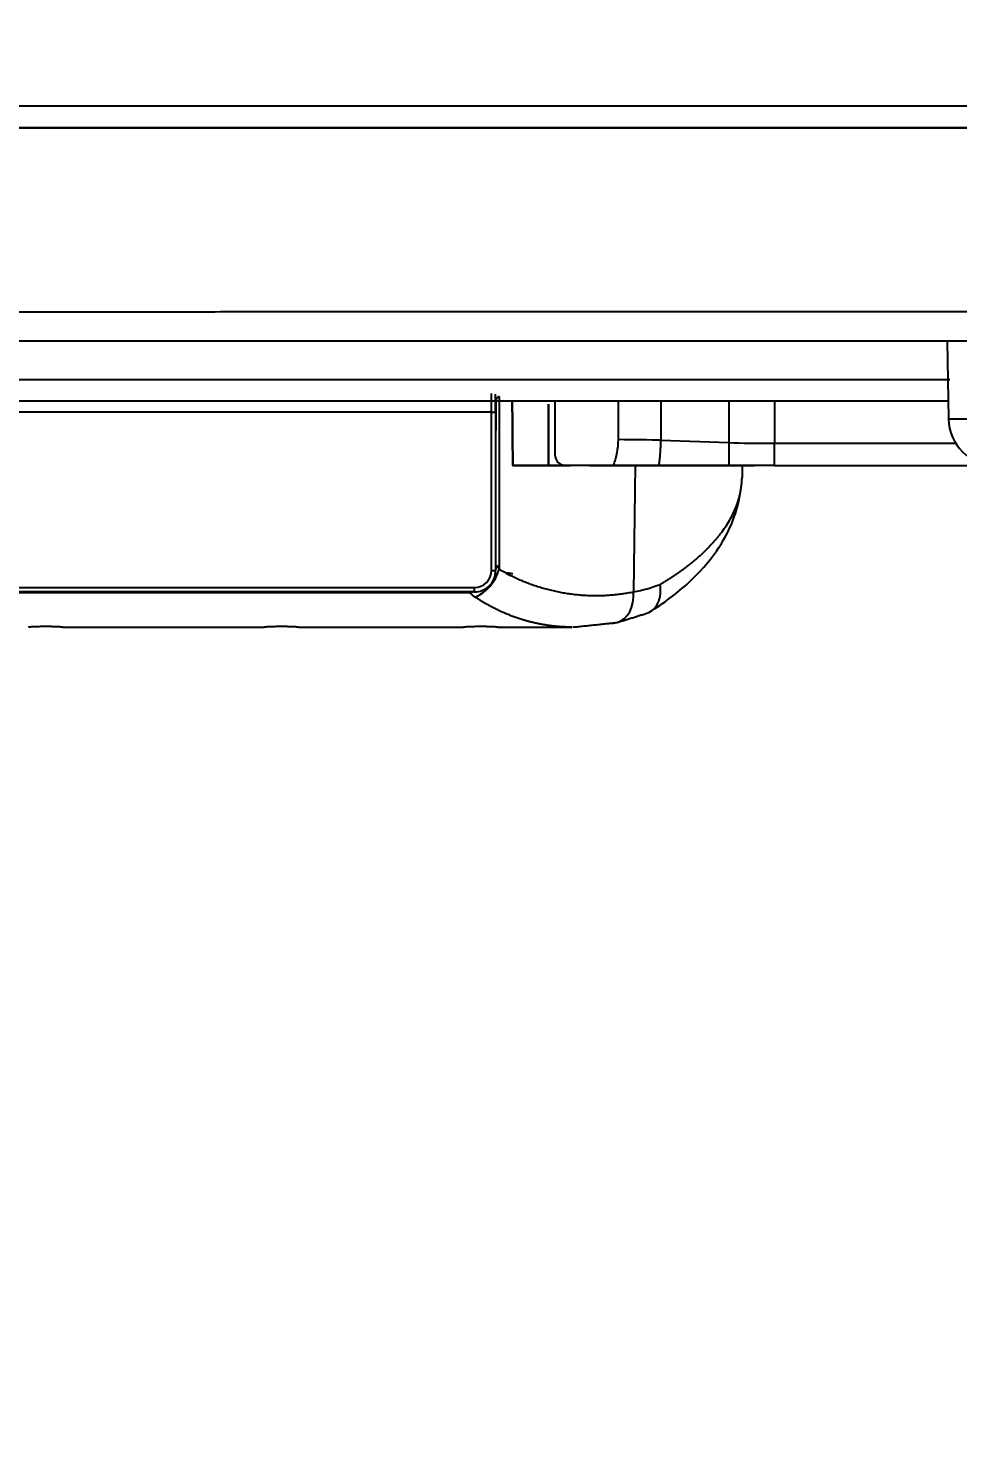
# Model space of a CAD drawing. Extents: x 8663 to 11443, y -20992 to -18942.
# Drawn here: x 9654.4 to 9697.8, y -20591.4 to -20525.3 of the extents above; entities that cross this region are included whole.
import ezdxf

# ---------------------------------------------------------------- set-up
doc = ezdxf.new("R2010")
doc.units = 0
doc.layers.get('0').update_dxf_attribs({"linetype": 'CONTINUOUS'})
doc.layers.add('1', color=7, linetype='CONTINUOUS')
doc.styles.add('____', font='')
doc.styles.get('____').set_extended_font_data('굴림')
doc.dimstyles.new('MSADIM', dxfattribs={"dimtxt": 33, "dimasz": 17, "dimexe": 10, "dimexo": 7.5, "dimgap": 10, "dimtad": 0, "dimtih": 1, "dimtoh": 1, "dimdec": 0, "dimzin": 1, "dimtxsty": '____', "dimcen": 11.25, "dimazin": 3, "dimtfac": 1, "dimtdec": 0, "dimtix": 1, "dimtmove": 0, "dimatfit": 3, "dimtolj": 1, "dimtzin": 1})

# ---------------------------------------------------------------- blocks, each defined once
blk = doc.blocks.new('*D257')
at = {"color": 0}
for p, q in [((9808.175, -20526.701), (9808.175, -20649.19)), ((9336.771, -20553.594), (9336.771, -20649.19)), ((9353.771, -20639.19), (9531.49, -20639.19)), ((9791.175, -20639.19), (9613.456, -20639.19))]:
    blk.add_line(p, q, dxfattribs=at)
for points in [[(9353.771, -20636.357), (9353.771, -20642.024), (9336.771, -20639.19)], [(9791.175, -20636.357), (9791.175, -20642.024), (9808.175, -20639.19)]]:
    blk.add_solid(points, dxfattribs=at)
at = {"color": 0, "insert": (9572.473, -20639.19), "char_height": 28, "attachment_point": 5, "style": '____'}
blk.add_mtext('\\A1;470', dxfattribs=at)

msp = doc.modelspace()

# ---------------------------------------------------------------- linework, layer by layer
at = {"layer": '1', "color": 7, "linetype": 'CONTINUOUS'}
for p, q in [((9697.286, -20539.926), (9697.349, -20543.551)), ((9676.025, -20543.235), (9676.025, -20542.369)), ((9676.225, -20543.235), (9676.225, -20542.391)), ((9676.382, -20542.508), (9676.382, -20550.556)), ((9676.025, -20543.235), (9630.025, -20543.235)), ((9676.025, -20550.621), (9676.025, -20543.235)), ((9676.225, -20543.235), (9676.225, -20550.621)), ((9678.99, -20542.716), (9678.99, -20545.222)), ((9681.952, -20544.517), (9681.952, -20542.716)), ((9683.932, -20542.716), (9683.932, -20544.546)), ((9687.111, -20542.716), (9687.111, -20544.657)), ((9689.233, -20542.716), (9689.233, -20544.688)), ((9697.349, -20543.551), (9705.27, -20543.551)), ((9683.932, -20544.546), (9687.111, -20544.657)), ((9687.111, -20544.657), (9687.111, -20545.722)), ((9689.233, -20544.688), (9697.689, -20544.688)), ((9689.233, -20545.722), (9689.233, -20544.688)), ((9681.724, -20545.722), (9679.49, -20545.722)), ((9682.734, -20545.722), (9682.657, -20551.616)), ((9687.731, -20545.722), (9687.721, -20546.276)), ((9689.233, -20545.722), (9788.945, -20545.722)), ((9630.825, -20551.421), (9675.225, -20551.421)), ((9675.225, -20551.621), (9630.825, -20551.621)), ((9675.025, -20551.661), (9633.693, -20551.661)), ((9675.225, -20551.421), (9675.225, -20551.621)), ((9654.421, -20553.264), (9654.423, -20553.263)), ((9656.021, -20553.264), (9665.421, -20553.264)), ((9665.421, -20553.264), (9665.423, -20553.263)), ((9667.021, -20553.264), (9674.721, -20553.264)), ((9676.321, -20553.264), (9679.787, -20553.264))]:
    msp.add_line(p, q, dxfattribs=at)
for centre, radius, start in [((9699.549, -20543.512), 2.2, 181), ((9679.49, -20545.222), 0.5, 180)]:
    msp.add_arc(centre, radius, start, 270, dxfattribs=at)
for centre, major_axis, ratio, start_param, end_param in [((9676.025, -20543.235), (-0.2, 0), 0.000247, 1.570796, 3.141593), ((9681.952, -20544.615), (2.8, 0), 0.034899, 0.785398, 1.570798), ((9689.233, -20544.583), (3, 0), 0.034899, 3.926991, 4.712389), ((9675.269, -20550.53), (-0.758, -1.295), 0.696317, 0.698919, 1.93902), ((9675.025, -20550.355), (-0.995, -1.122), 0.761818, 2.015528, 2.149223), ((9675.225, -20550.621), (-1, 0), 1, 1.570796, 3.141593), ((9675.225, -20550.621), (0.8, 0), 1, 4.712389, 6.283185), ((9676.025, -20550.621), (-0.2, 0), 0.000247, 1.570796, 3.141593), ((9675.025, -20550.355), (-0.995, -1.122), 0.761818, 0.860995, 0.956061), ((9681.543, -20551.589), (0.293, -1.471), 0.73448, 0.051938, 1.407686), ((9681.543, -20551.589), (0.293, -1.471), 0.73448, 6.01795, 6.335123)]:
    msp.add_ellipse(centre, major_axis=major_axis, ratio=ratio, start_param=start_param, end_param=end_param, dxfattribs=at)
for points, degree, knots in [([(9606.94, -20528.943), (9609.369, -20528.943), (9611.814, -20528.943), (9615.503, -20528.943), (9616.736, -20528.943), (9619.207, -20528.943), (9620.445, -20528.943), (9626.648, -20528.943), (9631.649, -20528.943), (9641.678, -20528.943), (9646.705, -20528.943), (9654.224, -20528.943), (9656.726, -20528.943), (9660.469, -20528.943), (9661.715, -20528.943), (9664.203, -20528.943), (9665.444, -20528.943), (9667.923, -20528.943), (9669.159, -20528.943), (9671.626, -20528.943), (9674.087, -20528.943), (9676.533, -20528.943), (9678.972, -20528.943), (9680.188, -20528.943), (9683.823, -20528.943), (9686.229, -20528.943), (9691, -20528.943), (9693.365, -20528.943), (9698.049, -20528.943), (9700.368, -20528.943), (9704.953, -20528.943), (9707.218, -20528.943), (9710.571, -20528.943), (9711.681, -20528.943), (9713.885, -20528.943), (9714.98, -20528.943), (9717.152, -20528.944), (9718.229, -20528.944), (9719.833, -20528.944), (9720.632, -20528.944), (9721.558, -20528.944), (9722.02, -20528.944), (9722.251, -20528.944), (9722.366, -20528.944), (9722.423, -20528.944), (9722.452, -20528.944), (9722.467, -20528.944), (9722.474, -20528.944), (9722.477, -20528.944), (9722.479, -20528.944), (9722.48, -20528.944), (9722.48, -20528.944), (9722.481, -20528.944), (9724.315, -20528.944), (9726.121, -20528.944), (9729.68, -20528.944), (9731.431, -20528.944), (9734.879, -20528.944), (9736.574, -20528.944), (9739.908, -20528.944), (9741.547, -20528.945), (9744.768, -20528.945), (9746.351, -20528.945), (9749.459, -20528.946), (9750.985, -20528.946), (9753.232, -20528.946), (9753.974, -20528.946), (9755.444, -20528.947), (9756.9, -20528.947), (9758.327, -20528.947), (9759.386, -20528.947), (9759.737, -20528.948), (9760.262, -20528.948), (9760.523, -20528.948), (9760.827, -20528.948), (9760.978, -20528.948), (9761.054, -20528.948), (9761.092, -20528.948), (9761.111, -20528.948), (9761.12, -20528.948), (9761.125, -20528.948), (9761.128, -20528.948), (9761.129, -20528.948), (9761.129, -20528.948), (9761.13, -20528.948), (9761.13, -20528.948), (9761.13, -20528.948), (9762.757, -20528.948), (9764.302, -20528.949), (9767.238, -20528.95), (9768.629, -20528.951), (9771.271, -20528.952), (9772.522, -20528.953), (9774.895, -20528.955), (9776.017, -20528.956), (9778.143, -20528.958), (9779.147, -20528.959), (9781.047, -20528.962), (9781.943, -20528.963), (9783.637, -20528.966), (9784.434, -20528.968), (9785.938, -20528.971), (9786.645, -20528.973), (9787.31, -20528.975)], 3, [0, 0, 0, 0, 0.03125, 0.03125, 0.046875, 0.046875, 0.0625, 0.0625, 0.125, 0.125, 0.1875, 0.1875, 0.21875, 0.21875, 0.234375, 0.234375, 0.25, 0.25, 0.265625, 0.265625, 0.28125, 0.296875, 0.296875, 0.3125, 0.3125, 0.34375, 0.34375, 0.375, 0.375, 0.40625, 0.40625, 0.4375, 0.4375, 0.453125, 0.453125, 0.46875, 0.46875, 0.484375, 0.484375, 0.492188, 0.496094, 0.498047, 0.499023, 0.499512, 0.499756, 0.499878, 0.499939, 0.499969, 0.499985, 0.499992, 0.499996, 0.499996, 0.5, 0.5, 0.53125, 0.53125, 0.5625, 0.5625, 0.59375, 0.59375, 0.625, 0.625, 0.65625, 0.65625, 0.6875, 0.6875, 0.703125, 0.703125, 0.71875, 0.734375, 0.734375, 0.742188, 0.742188, 0.746094, 0.748047, 0.749023, 0.749512, 0.749756, 0.749878, 0.749939, 0.749969, 0.749985, 0.749992, 0.749996, 0.749998, 0.749998, 0.75, 0.75, 0.78125, 0.78125, 0.8125, 0.8125, 0.84375, 0.84375, 0.875, 0.875, 0.90625, 0.90625, 0.9375, 0.9375, 0.96875, 0.96875, 1, 1, 1, 1]), ([(9606.94, -20529.964), (9612.284, -20529.964), (9617.599, -20529.964), (9625.534, -20529.964), (9628.172, -20529.964), (9632.12, -20529.964), (9633.435, -20529.964), (9636.049, -20529.964), (9637.35, -20529.964), (9643.825, -20529.964), (9648.906, -20529.964), (9658.887, -20529.964), (9663.785, -20529.964), (9673.405, -20529.964), (9678.126, -20529.964), (9685.076, -20529.964), (9687.374, -20529.964), (9691.884, -20529.964), (9694.102, -20529.964), (9700.649, -20529.965), (9704.869, -20529.965), (9713.031, -20529.965), (9716.971, -20529.965), (9724.581, -20529.965), (9728.208, -20529.966), (9735.149, -20529.966), (9738.462, -20529.966), (9744.808, -20529.967), (9747.842, -20529.967), (9753.655, -20529.968), (9756.436, -20529.969), (9760.423, -20529.97), (9761.722, -20529.971), (9764.259, -20529.971), (9765.498, -20529.972), (9769.123, -20529.974), (9771.407, -20529.975), (9775.724, -20529.979), (9777.758, -20529.981), (9781.584, -20529.988), (9783.377, -20529.991), (9785.047, -20529.996)], 3, [0, 0, 0, 0, 0.0625, 0.0625, 0.09375, 0.09375, 0.109375, 0.109375, 0.125, 0.125, 0.1875, 0.1875, 0.25, 0.25, 0.3125, 0.3125, 0.34375, 0.34375, 0.375, 0.375, 0.4375, 0.4375, 0.5, 0.5, 0.5625, 0.5625, 0.625, 0.625, 0.6875, 0.6875, 0.75, 0.75, 0.78125, 0.78125, 0.8125, 0.8125, 0.875, 0.875, 0.9375, 0.9375, 1, 1, 1, 1]), ([(9786.363, -20529.997), (9786.333, -20529.997), (9786.274, -20529.997), (9786.184, -20529.997), (9786.095, -20529.996), (9786.006, -20529.996), (9785.916, -20529.996), (9785.827, -20529.996), (9785.737, -20529.995), (9785.648, -20529.995), (9785.558, -20529.995), (9785.469, -20529.995), (9785.379, -20529.994), (9785.29, -20529.994), (9785.2, -20529.994), (9785.111, -20529.994), (9785.021, -20529.993), (9784.932, -20529.993), (9784.842, -20529.993), (9784.753, -20529.993), (9784.663, -20529.992), (9784.573, -20529.992), (9784.484, -20529.992), (9784.394, -20529.992), (9784.305, -20529.992), (9784.215, -20529.991), (9784.125, -20529.991), (9784.036, -20529.991), (9783.946, -20529.991), (9783.857, -20529.991), (9783.571, -20529.99), (9783.087, -20529.989), (9782.395, -20529.987), (9781.696, -20529.986), (9780.908, -20529.985), (9780.023, -20529.983), (9779.034, -20529.982), (9777.859, -20529.98), (9776.479, -20529.979), (9774.882, -20529.977), (9773.231, -20529.976), (9771.539, -20529.975), (9769.789, -20529.974), (9767.414, -20529.972), (9764.3, -20529.971), (9760.711, -20529.97), (9757.275, -20529.969), (9754.06, -20529.968), (9750.583, -20529.968), (9746.828, -20529.967), (9742.595, -20529.967), (9737.934, -20529.966), (9732.839, -20529.966), (9727.496, -20529.965), (9722.858, -20529.965), (9719.015, -20529.965), (9716.067, -20529.965), (9713.045, -20529.965), (9710.314, -20529.965), (9707.897, -20529.965), (9705.814, -20529.965), (9703.697, -20529.965), (9701.545, -20529.965), (9699.359, -20529.965), (9695.711, -20529.964), (9690.5, -20529.964), (9683.624, -20529.964), (9676.535, -20529.964), (9670.487, -20529.964), (9665.554, -20529.964), (9661.813, -20529.964), (9658.022, -20529.964), (9654.21, -20529.964), (9650.381, -20529.964), (9646.542, -20529.964), (9642.67, -20529.964), (9638.773, -20529.964), (9634.856, -20529.964), (9630.927, -20529.964), (9626.983, -20529.964), (9624.229, -20529.964), (9622.674, -20529.964), (9622.323, -20529.964), (9621.972, -20529.964), (9621.622, -20529.964), (9621.271, -20529.964), (9620.921, -20529.964), (9620.57, -20529.964), (9620.22, -20529.964), (9619.869, -20529.964), (9619.519, -20529.964), (9619.169, -20529.964), (9618.818, -20529.964), (9618.468, -20529.964), (9618.118, -20529.964), (9617.768, -20529.964), (9617.418, -20529.964), (9617.068, -20529.964), (9616.718, -20529.964), (9616.368, -20529.964), (9616.018, -20529.964), (9615.668, -20529.964), (9615.319, -20529.964), (9614.969, -20529.964), (9614.619, -20529.964), (9614.27, -20529.964), (9613.92, -20529.964), (9613.571, -20529.964), (9613.221, -20529.964), (9612.872, -20529.964), (9612.523, -20529.964), (9612.173, -20529.964), (9611.824, -20529.964), (9611.475, -20529.964), (9611.126, -20529.964), (9610.777, -20529.964), (9610.428, -20529.964), (9610.079, -20529.964), (9609.73, -20529.964), (9609.381, -20529.964), (9609.032, -20529.964), (9608.683, -20529.964), (9608.334, -20529.964), (9607.986, -20529.964), (9607.637, -20529.964), (9607.289, -20529.964), (9607.056, -20529.964), (9606.94, -20529.964)], 3, [0, 0, 0, 0, 0.00112, 0.002237, 0.003351, 0.004462, 0.00557, 0.006675, 0.007778, 0.008878, 0.009975, 0.01107, 0.012162, 0.013251, 0.014337, 0.015421, 0.016503, 0.017581, 0.018658, 0.019731, 0.020803, 0.021871, 0.022938, 0.024001, 0.025063, 0.026122, 0.027178, 0.028232, 0.029284, 0.030333, 0.031379, 0.039283, 0.047138, 0.054948, 0.062715, 0.073143, 0.08358, 0.094026, 0.109607, 0.125333, 0.140897, 0.156657, 0.172227, 0.188019, 0.218893, 0.250652, 0.273871, 0.297571, 0.321701, 0.348045, 0.374773, 0.405518, 0.436676, 0.467605, 0.498865, 0.514451, 0.530127, 0.545889, 0.561735, 0.57206, 0.582438, 0.592867, 0.603348, 0.613881, 0.624466, 0.655499, 0.686886, 0.718076, 0.749519, 0.765192, 0.780914, 0.796691, 0.812531, 0.828097, 0.843677, 0.859281, 0.874915, 0.890505, 0.90607, 0.921618, 0.937162, 0.938538, 0.939914, 0.941289, 0.942663, 0.944037, 0.94541, 0.946783, 0.948155, 0.949527, 0.950898, 0.952269, 0.95364, 0.955009, 0.956379, 0.957748, 0.959116, 0.960484, 0.961852, 0.963219, 0.964585, 0.965952, 0.967318, 0.968683, 0.970048, 0.971413, 0.972777, 0.974141, 0.975505, 0.976868, 0.978231, 0.979594, 0.980956, 0.982318, 0.98368, 0.985042, 0.986403, 0.987764, 0.989124, 0.990484, 0.991844, 0.993204, 0.994564, 0.995923, 0.997282, 0.998641, 1, 1, 1, 1]), ([(9606.94, -20538.552), (9607.244, -20538.552), (9607.548, -20538.552), (9608.156, -20538.552), (9608.46, -20538.552), (9609.07, -20538.552), (9609.376, -20538.552), (9609.988, -20538.552), (9610.294, -20538.552), (9611.826, -20538.552), (9613.059, -20538.552), (9614.919, -20538.552), (9615.541, -20538.552), (9616.787, -20538.552), (9617.412, -20538.552), (9619.291, -20538.552), (9620.55, -20538.552), (9623.079, -20538.551), (9624.349, -20538.551), (9626.9, -20538.551), (9628.18, -20538.551), (9630.751, -20538.551), (9632.04, -20538.551), (9634.628, -20538.55), (9635.926, -20538.55), (9638.529, -20538.55), (9639.833, -20538.55), (9642.449, -20538.549), (9643.76, -20538.549), (9646.387, -20538.549), (9647.702, -20538.549), (9650.337, -20538.548), (9651.655, -20538.548), (9655.616, -20538.548), (9658.262, -20538.547), (9661.567, -20538.547), (9662.228, -20538.547), (9663.55, -20538.546), (9664.211, -20538.546), (9665.533, -20538.546), (9666.193, -20538.546), (9667.184, -20538.546), (9667.679, -20538.546), (9668.256, -20538.546), (9668.545, -20538.545), (9668.689, -20538.545), (9668.761, -20538.545), (9668.798, -20538.545), (9668.816, -20538.545), (9668.825, -20538.545), (9668.829, -20538.545), (9668.831, -20538.545), (9668.832, -20538.545), (9668.833, -20538.545), (9668.833, -20538.545), (9668.833, -20538.545), (9669.805, -20538.545), (9670.787, -20538.545), (9672.771, -20538.545), (9673.772, -20538.544), (9676.803, -20538.544), (9678.861, -20538.543), (9683.038, -20538.542), (9685.157, -20538.541), (9689.447, -20538.54), (9691.617, -20538.539), (9695.994, -20538.538), (9698.202, -20538.538), (9702.64, -20538.536), (9704.871, -20538.536), (9708.222, -20538.535), (9709.34, -20538.535), (9711.575, -20538.534), (9712.694, -20538.534), (9714.928, -20538.533), (9716.045, -20538.532), (9717.717, -20538.532), (9718.274, -20538.532), (9719.108, -20538.531), (9719.526, -20538.531), (9720.012, -20538.531), (9720.255, -20538.531), (9720.377, -20538.531), (9720.437, -20538.531), (9720.468, -20538.531), (9720.483, -20538.531), (9720.491, -20538.531), (9720.494, -20538.531), (9720.496, -20538.531), (9720.497, -20538.531), (9720.498, -20538.531), (9720.498, -20538.531), (9720.498, -20538.531), (9721.019, -20538.531), (9721.588, -20538.531), (9722.814, -20538.53), (9723.473, -20538.53), (9724.876, -20538.529), (9725.621, -20538.529), (9727.192, -20538.528), (9728.017, -20538.528), (9729.744, -20538.527), (9730.645, -20538.527), (9732.517, -20538.526), (9733.487, -20538.526), (9735.491, -20538.525), (9736.525, -20538.525), (9738.117, -20538.524), (9738.655, -20538.524), (9739.471, -20538.524), (9739.882, -20538.524), (9740.365, -20538.523), (9740.608, -20538.523), (9740.729, -20538.523), (9740.79, -20538.523), (9740.82, -20538.523), (9740.836, -20538.523), (9740.843, -20538.523), (9740.847, -20538.523), (9740.849, -20538.523), (9740.85, -20538.523), (9740.85, -20538.523), (9740.851, -20538.523), (9741.83, -20538.523), (9742.77, -20538.522), (9744.124, -20538.522), (9744.567, -20538.522), (9745.433, -20538.521), (9745.857, -20538.521), (9746.689, -20538.521), (9747.096, -20538.521), (9747.893, -20538.52), (9748.283, -20538.52), (9749.428, -20538.52), (9750.158, -20538.519), (9751.557, -20538.519), (9752.225, -20538.519), (9753.502, -20538.518), (9754.111, -20538.518), (9755.272, -20538.517), (9755.825, -20538.517), (9756.613, -20538.517), (9756.997, -20538.516), (9757.429, -20538.516), (9757.64, -20538.516), (9757.744, -20538.516), (9757.797, -20538.516), (9757.822, -20538.516), (9757.835, -20538.516), (9757.842, -20538.516), (9757.845, -20538.516), (9757.847, -20538.516), (9757.848, -20538.516), (9757.848, -20538.516), (9757.848, -20538.516), (9757.848, -20538.516), (9757.848, -20538.516), (9759.315, -20538.515), (9760.716, -20538.515), (9762.727, -20538.514), (9763.382, -20538.514), (9764.663, -20538.513), (9765.288, -20538.513), (9767.123, -20538.512), (9768.29, -20538.511), (9770.518, -20538.51), (9771.58, -20538.51), (9773.605, -20538.509), (9774.569, -20538.509), (9776.406, -20538.508), (9777.278, -20538.507), (9778.938, -20538.506), (9779.725, -20538.506), (9781.221, -20538.505), (9781.929, -20538.505), (9782.6, -20538.504)], 3, [0, 0, 0, 0, 0.003906, 0.003906, 0.007812, 0.007812, 0.011719, 0.011719, 0.015625, 0.015625, 0.03125, 0.03125, 0.039062, 0.039062, 0.046875, 0.046875, 0.0625, 0.0625, 0.078125, 0.078125, 0.09375, 0.09375, 0.109375, 0.109375, 0.125, 0.125, 0.140625, 0.140625, 0.15625, 0.15625, 0.171875, 0.171875, 0.1875, 0.1875, 0.21875, 0.21875, 0.226562, 0.226562, 0.234375, 0.234375, 0.242187, 0.242187, 0.246094, 0.248047, 0.249023, 0.249512, 0.249756, 0.249878, 0.249939, 0.249969, 0.249985, 0.249992, 0.249996, 0.249998, 0.249998, 0.25, 0.25, 0.265625, 0.265625, 0.28125, 0.28125, 0.3125, 0.3125, 0.34375, 0.34375, 0.375, 0.375, 0.40625, 0.40625, 0.4375, 0.4375, 0.453125, 0.453125, 0.46875, 0.46875, 0.484375, 0.484375, 0.492188, 0.492188, 0.496094, 0.498047, 0.499023, 0.499512, 0.499756, 0.499878, 0.499939, 0.499969, 0.499985, 0.499992, 0.499996, 0.499998, 0.499998, 0.5, 0.5, 0.515625, 0.515625, 0.53125, 0.53125, 0.546875, 0.546875, 0.5625, 0.5625, 0.578125, 0.578125, 0.59375, 0.59375, 0.609375, 0.609375, 0.617188, 0.617188, 0.621094, 0.623047, 0.624023, 0.624512, 0.624756, 0.624878, 0.624939, 0.624969, 0.624985, 0.624992, 0.624996, 0.624996, 0.625, 0.625, 0.640625, 0.640625, 0.648438, 0.648438, 0.65625, 0.65625, 0.664063, 0.664063, 0.671875, 0.671875, 0.6875, 0.6875, 0.703125, 0.703125, 0.71875, 0.71875, 0.734375, 0.734375, 0.742188, 0.746094, 0.748047, 0.749023, 0.749512, 0.749756, 0.749878, 0.749939, 0.749969, 0.749985, 0.749992, 0.749996, 0.749998, 0.749998, 0.75, 0.75, 0.78125, 0.78125, 0.796875, 0.796875, 0.8125, 0.8125, 0.84375, 0.84375, 0.875, 0.875, 0.90625, 0.90625, 0.9375, 0.9375, 0.96875, 0.96875, 1, 1, 1, 1]), ([(9780.768, -20539.926), (9777.686, -20539.926), (9774.118, -20539.926), (9768.024, -20539.926), (9765.868, -20539.926), (9762.435, -20539.926), (9761.257, -20539.926), (9758.834, -20539.926), (9757.588, -20539.926), (9753.76, -20539.926), (9751.086, -20539.926), (9745.486, -20539.926), (9742.562, -20539.926), (9736.442, -20539.926), (9733.246, -20539.926), (9726.551, -20539.926), (9723.051, -20539.926), (9717.542, -20539.926), (9715.663, -20539.926), (9711.811, -20539.926), (9709.852, -20539.926), (9703.873, -20539.926), (9699.752, -20539.926), (9691.234, -20539.926), (9686.838, -20539.926), (9680.029, -20539.926), (9677.724, -20539.926), (9673.038, -20539.926), (9670.654, -20539.926), (9663.455, -20539.926), (9658.573, -20539.926), (9648.643, -20539.926), (9643.594, -20539.926), (9635.889, -20539.926), (9633.299, -20539.926), (9629.379, -20539.926), (9628.066, -20539.926), (9625.44, -20539.926), (9624.126, -20539.926), (9620.178, -20539.926), (9617.539, -20539.926), (9612.25, -20539.926), (9609.599, -20539.926), (9606.942, -20539.926)], 3, [0, 0, 0, 0, 0.125, 0.125, 0.1875, 0.1875, 0.21875, 0.21875, 0.25, 0.25, 0.3125, 0.3125, 0.375, 0.375, 0.4375, 0.4375, 0.5, 0.5, 0.53125, 0.53125, 0.5625, 0.5625, 0.625, 0.625, 0.6875, 0.6875, 0.71875, 0.71875, 0.75, 0.75, 0.8125, 0.8125, 0.875, 0.875, 0.90625, 0.90625, 0.921875, 0.921875, 0.9375, 0.9375, 0.96875, 0.96875, 1, 1, 1, 1]), ([(9697.366, -20542.716), (9696.323, -20542.716), (9695.222, -20542.716), (9691.508, -20542.716), (9688.668, -20542.716), (9683.92, -20542.716), (9682.255, -20542.716), (9678.738, -20542.716), (9676.886, -20542.716), (9672.966, -20542.716), (9670.917, -20542.716), (9666.621, -20542.716), (9664.374, -20542.716), (9659.653, -20542.716), (9657.18, -20542.716), (9653.269, -20542.716), (9651.932, -20542.716), (9649.872, -20542.716), (9649.175, -20542.716), (9647.771, -20542.716), (9647.062, -20542.716), (9643.487, -20542.716), (9640.523, -20542.716), (9635.877, -20542.716), (9634.295, -20542.716), (9631.865, -20542.716), (9631.046, -20542.716), (9629.387, -20542.716), (9628.55, -20542.716), (9624.356, -20542.716), (9620.946, -20542.716), (9615.749, -20542.716), (9614.002, -20542.716), (9610.486, -20542.716), (9608.717, -20542.716), (9606.94, -20542.716)], 3, [0, 0, 0, 0, 0.070434, 0.070434, 0.225362, 0.225362, 0.302825, 0.302825, 0.380289, 0.380289, 0.457753, 0.457753, 0.535217, 0.535217, 0.612681, 0.612681, 0.651413, 0.651413, 0.670779, 0.670779, 0.690145, 0.690145, 0.767608, 0.767608, 0.80634, 0.80634, 0.825706, 0.825706, 0.845072, 0.845072, 0.922536, 0.922536, 0.961268, 0.961268, 1, 1, 1, 1]), ([(9681.724, -20545.722), (9681.761, -20545.622), (9681.809, -20545.472), (9681.854, -20545.301), (9681.871, -20545.229), (9681.881, -20545.181), (9681.886, -20545.158), (9681.931, -20544.926), (9681.952, -20544.72), (9681.952, -20544.517)], 3, [0, 0, 0, 0, 0.25, 0.375, 0.4375, 0.4375, 0.5, 0.5, 1, 1, 1, 1]), ([(9677.548, -20545.722), (9677.465, -20545.722), (9677.39, -20545.722), (9677.26, -20545.722), (9677.205, -20545.722), (9677.116, -20545.722), (9677.082, -20545.722), (9677.036, -20545.722), (9677.025, -20545.722), (9677.025, -20545.722)], 3, [0, 0, 0, 0, 0.250124, 0.250124, 0.500248, 0.500248, 0.750371, 0.750371, 1, 1, 1, 1]), ([(9677.025, -20545.722), (9677.025, -20545.722), (9677.295, -20545.722), (9677.548, -20545.722)], 2, [0, 0, 0, 0.499514, 1, 1, 1]), ([(9680.51, -20545.722), (9680.299, -20545.722), (9680.095, -20545.722), (9679.894, -20545.722), (9679.722, -20545.722)], 2, [0, 0, 0, 0.5, 0.5, 1, 1, 1]), ([(9683.848, -20545.722), (9683.778, -20545.722), (9683.706, -20545.722), (9683.555, -20545.722), (9683.399, -20545.722), (9683.231, -20545.722), (9683.101, -20545.722), (9683.057, -20545.722), (9682.99, -20545.722), (9682.967, -20545.722), (9682.922, -20545.722), (9682.808, -20545.722), (9682.692, -20545.722), (9682.505, -20545.722), (9682.409, -20545.722), (9682.265, -20545.722), (9682.217, -20545.722), (9682.119, -20545.722), (9682.07, -20545.722), (9681.922, -20545.722), (9681.823, -20545.722), (9681.724, -20545.722)], 3, [0, 0, 0, 0, 0.125, 0.125, 0.25, 0.375, 0.375, 0.4375, 0.4375, 0.46875, 0.46875, 0.5, 0.625, 0.625, 0.75, 0.75, 0.8125, 0.8125, 0.875, 0.875, 1, 1, 1, 1]), ([(9683.077, -20545.722), (9684.299, -20545.722), (9685.267, -20545.722), (9686.239, -20545.722), (9687.576, -20545.722), (9688.281, -20545.722), (9688.303, -20545.722)], 2, [0, 0, 0, 0.25, 0.25, 0.5, 0.75, 1, 1, 1]), ([(9688.303, -20545.722), (9688.274, -20545.722), (9687.801, -20545.722), (9686.015, -20545.722), (9684.703, -20545.722), (9683.077, -20545.722)], 3, [0, 0, 0, 0, 0.5, 0.5, 1, 1, 1, 1]), ([(9687.111, -20545.722), (9686.983, -20545.722), (9686.852, -20545.722), (9686.588, -20545.722), (9686.454, -20545.722), (9686.185, -20545.722), (9686.049, -20545.722), (9685.777, -20545.722), (9685.641, -20545.722), (9685.23, -20545.722), (9684.954, -20545.722), (9684.402, -20545.722), (9684.125, -20545.722), (9683.848, -20545.722)], 3, [0, 0, 0, 0, 0.125, 0.125, 0.25, 0.25, 0.375, 0.375, 0.5, 0.5, 0.75, 0.75, 1, 1, 1, 1]), ([(9689.233, -20545.722), (9689.221, -20545.722), (9689.209, -20545.722), (9689.184, -20545.722), (9689.148, -20545.722), (9689.064, -20545.722), (9688.992, -20545.722), (9688.847, -20545.722), (9688.752, -20545.722), (9688.561, -20545.722), (9688.467, -20545.722), (9688.28, -20545.722), (9688.188, -20545.722), (9687.736, -20545.722), (9687.401, -20545.722), (9687.111, -20545.722)], 3, [0, 0, 0, 0, 0.015625, 0.015625, 0.03125, 0.0625, 0.125, 0.125, 0.25, 0.25, 0.375, 0.375, 0.5, 0.5, 1, 1, 1, 1]), ([(9687.642, -20546.979), (9687.643, -20546.973), (9687.648, -20546.952), (9687.655, -20546.915), (9687.664, -20546.866), (9687.672, -20546.817), (9687.68, -20546.767), (9687.688, -20546.716), (9687.694, -20546.664), (9687.7, -20546.611), (9687.706, -20546.558), (9687.711, -20546.503), (9687.714, -20546.448), (9687.718, -20546.391), (9687.72, -20546.334), (9687.721, -20546.296), (9687.721, -20546.276)], 3, [0, 0, 0, 0, 0.023836, 0.091484, 0.160372, 0.2305, 0.301867, 0.374475, 0.448323, 0.523412, 0.599741, 0.677311, 0.756121, 0.836173, 0.917466, 1, 1, 1, 1]), ([(9683.373, -20552.582), (9684.076, -20552.145), (9685.265, -20551.246), (9686.558, -20549.788), (9687.334, -20548.357), (9687.582, -20547.409), (9687.647, -20546.955)], 3, [0, 0, 0, 0, 0.289324, 0.554082, 0.791718, 1, 1, 1, 1]), ([(9683.897, -20551.267), (9683.91, -20551.259), (9683.936, -20551.244), (9683.975, -20551.221), (9684.014, -20551.197), (9684.053, -20551.174), (9684.091, -20551.151), (9684.13, -20551.127), (9684.168, -20551.103), (9684.207, -20551.08), (9684.245, -20551.056), (9684.283, -20551.032), (9684.321, -20551.007), (9684.359, -20550.983), (9684.397, -20550.959), (9684.435, -20550.934), (9684.472, -20550.909), (9684.51, -20550.885), (9684.547, -20550.86), (9684.585, -20550.835), (9684.622, -20550.81), (9684.659, -20550.784), (9684.696, -20550.759), (9684.733, -20550.733), (9684.77, -20550.708), (9684.806, -20550.682), (9684.843, -20550.656), (9684.879, -20550.63), (9684.916, -20550.604), (9684.952, -20550.578), (9684.988, -20550.552), (9685.024, -20550.525), (9685.06, -20550.499), (9685.095, -20550.472), (9685.131, -20550.445), (9685.166, -20550.418), (9685.201, -20550.391), (9685.236, -20550.364), (9685.271, -20550.337), (9685.306, -20550.309), (9685.341, -20550.282), (9685.375, -20550.254), (9685.409, -20550.226), (9685.444, -20550.198), (9685.478, -20550.17), (9685.511, -20550.142), (9685.545, -20550.114), (9685.579, -20550.085), (9685.612, -20550.057), (9685.645, -20550.028), (9685.678, -20550), (9685.711, -20549.971), (9685.744, -20549.942), (9685.776, -20549.913), (9685.808, -20549.883), (9685.841, -20549.854), (9685.873, -20549.825), (9685.904, -20549.795), (9685.936, -20549.765), (9685.967, -20549.735), (9685.998, -20549.705), (9686.029, -20549.675), (9686.06, -20549.645), (9686.091, -20549.615), (9686.121, -20549.585), (9686.151, -20549.554), (9686.181, -20549.523), (9686.211, -20549.493), (9686.24, -20549.462), (9686.27, -20549.431), (9686.299, -20549.399), (9686.328, -20549.368), (9686.356, -20549.337), (9686.385, -20549.305), (9686.413, -20549.274), (9686.441, -20549.242), (9686.469, -20549.21), (9686.496, -20549.178), (9686.524, -20549.146), (9686.551, -20549.114), (9686.577, -20549.081), (9686.604, -20549.049), (9686.63, -20549.016), (9686.656, -20548.984), (9686.682, -20548.951), (9686.708, -20548.918), (9686.799, -20548.799), (9686.949, -20548.588), (9687.143, -20548.277), (9687.317, -20547.946), (9687.42, -20547.707), (9687.472, -20547.568), (9687.485, -20547.533), (9687.497, -20547.498), (9687.51, -20547.462), (9687.522, -20547.426), (9687.534, -20547.388), (9687.547, -20547.349), (9687.559, -20547.31), (9687.57, -20547.269), (9687.582, -20547.228), (9687.593, -20547.186), (9687.605, -20547.143), (9687.615, -20547.099), (9687.626, -20547.054), (9687.635, -20547.014), (9687.64, -20546.989), (9687.642, -20546.979)], 3, [0, 0, 0, 0, 0.006047, 0.012111, 0.018193, 0.024292, 0.030408, 0.036543, 0.042694, 0.048863, 0.05505, 0.061254, 0.067476, 0.073715, 0.079972, 0.086246, 0.092538, 0.098848, 0.105175, 0.111519, 0.117881, 0.124261, 0.130658, 0.137073, 0.143505, 0.149955, 0.156423, 0.162908, 0.169411, 0.175931, 0.182469, 0.189024, 0.195598, 0.202188, 0.208797, 0.215423, 0.222066, 0.228728, 0.235407, 0.242103, 0.248818, 0.255549, 0.262299, 0.269066, 0.275851, 0.282654, 0.289474, 0.296312, 0.303168, 0.310041, 0.316932, 0.32384, 0.330767, 0.337711, 0.344673, 0.351652, 0.358649, 0.365664, 0.372697, 0.379747, 0.386816, 0.393901, 0.401005, 0.408126, 0.415266, 0.422422, 0.429597, 0.436789, 0.444, 0.451227, 0.458473, 0.465737, 0.473018, 0.480317, 0.487634, 0.494968, 0.50232, 0.509691, 0.517079, 0.524484, 0.531908, 0.539349, 0.546809, 0.554286, 0.56178, 0.569293, 0.576824, 0.642919, 0.712749, 0.786319, 0.863631, 0.87096, 0.878478, 0.886185, 0.894083, 0.90217, 0.910446, 0.918913, 0.927569, 0.936415, 0.945451, 0.954676, 0.964092, 0.973697, 0.983492, 0.993477, 1, 1, 1, 1]), ([(9676.285, -20550.376), (9676.287, -20550.381), (9676.292, -20550.392), (9676.3, -20550.408), (9676.307, -20550.424), (9676.315, -20550.439), (9676.323, -20550.455), (9676.331, -20550.47), (9676.339, -20550.485), (9676.348, -20550.499), (9676.356, -20550.514), (9676.365, -20550.528), (9676.373, -20550.542), (9676.379, -20550.551), (9676.382, -20550.556)], 3, [0, 0, 0, 0, 0.087247, 0.173765, 0.259558, 0.344631, 0.428991, 0.512642, 0.595591, 0.677843, 0.759403, 0.840279, 0.920475, 1, 1, 1, 1]), ([(9676.713, -20550.726), (9676.737, -20550.728), (9676.787, -20550.734), (9676.837, -20550.739), (9676.871, -20550.744), (9676.888, -20550.746), (9676.905, -20550.748), (9676.92, -20550.749), (9676.934, -20550.751), (9676.947, -20550.753), (9676.959, -20550.754), (9676.97, -20550.756), (9676.981, -20550.757), (9676.99, -20550.758), (9676.998, -20550.76), (9677.005, -20550.761), (9677.011, -20550.761), (9677.017, -20550.762), (9677.019, -20550.762), (9677.021, -20550.763)], 3, [0, 0, 0, 0, 0.136022, 0.308226, 0.355179, 0.401864, 0.448315, 0.494567, 0.540651, 0.586604, 0.63246, 0.678253, 0.724018, 0.769792, 0.815609, 0.861503, 0.90751, 0.953664, 1, 1, 1, 1]), ([(9679.787, -20553.264), (9679.772, -20553.264), (9679.742, -20553.263), (9679.697, -20553.263), (9679.652, -20553.262), (9679.608, -20553.262), (9679.564, -20553.26), (9679.52, -20553.259), (9679.476, -20553.257), (9679.433, -20553.256), (9679.39, -20553.253), (9679.347, -20553.251), (9679.305, -20553.249), (9679.263, -20553.246), (9679.221, -20553.243), (9679.18, -20553.24), (9679.139, -20553.237), (9679.098, -20553.233), (9679.058, -20553.229), (9679.018, -20553.225), (9678.978, -20553.221), (9678.938, -20553.217), (9678.899, -20553.213), (9678.86, -20553.208), (9678.821, -20553.203), (9678.783, -20553.199), (9678.745, -20553.194), (9678.708, -20553.188), (9678.67, -20553.183), (9678.633, -20553.178), (9678.596, -20553.172), (9678.56, -20553.166), (9678.524, -20553.16), (9678.488, -20553.154), (9678.452, -20553.148), (9678.417, -20553.142), (9678.382, -20553.136), (9678.348, -20553.129), (9678.313, -20553.123), (9678.28, -20553.116), (9678.246, -20553.11), (9678.213, -20553.103), (9678.179, -20553.096), (9678.147, -20553.089), (9678.114, -20553.082), (9678.082, -20553.075), (9678.05, -20553.068), (9678.019, -20553.061), (9677.988, -20553.053), (9677.957, -20553.046), (9677.926, -20553.039), (9677.896, -20553.031), (9677.866, -20553.024), (9677.836, -20553.016), (9677.807, -20553.008), (9677.778, -20553.001), (9677.749, -20552.993), (9677.721, -20552.985), (9677.693, -20552.978), (9677.665, -20552.97), (9677.638, -20552.962), (9677.61, -20552.954), (9677.584, -20552.947), (9677.557, -20552.939), (9677.531, -20552.931), (9677.505, -20552.923), (9677.479, -20552.915), (9677.43, -20552.9), (9677.358, -20552.877), (9677.263, -20552.846), (9677.169, -20552.814), (9677.076, -20552.78), (9676.984, -20552.746), (9676.893, -20552.711), (9676.803, -20552.675), (9676.713, -20552.638), (9676.625, -20552.6), (9676.538, -20552.562), (9676.451, -20552.522), (9676.366, -20552.482), (9676.281, -20552.442), (9676.198, -20552.4), (9676.115, -20552.358), (9676.033, -20552.316), (9675.953, -20552.272), (9675.873, -20552.229), (9675.794, -20552.184), (9675.716, -20552.139), (9675.639, -20552.094), (9675.563, -20552.048), (9675.488, -20552.002), (9675.414, -20551.955), (9675.341, -20551.908), (9675.293, -20551.876), (9675.269, -20551.86)], 3, [0, 0, 0, 0, 0.009768, 0.019471, 0.02911, 0.038684, 0.048194, 0.057638, 0.067018, 0.076334, 0.085584, 0.09477, 0.103892, 0.112948, 0.12194, 0.130867, 0.13973, 0.148528, 0.157261, 0.16593, 0.174534, 0.183073, 0.191548, 0.199957, 0.208303, 0.216583, 0.224799, 0.23295, 0.241037, 0.249059, 0.257016, 0.264909, 0.272736, 0.2805, 0.288198, 0.295832, 0.303401, 0.310906, 0.318346, 0.325721, 0.333031, 0.340277, 0.347458, 0.354575, 0.361627, 0.368614, 0.375537, 0.382394, 0.389188, 0.395916, 0.40258, 0.409179, 0.415714, 0.422184, 0.428589, 0.43493, 0.441206, 0.447417, 0.453564, 0.459646, 0.465663, 0.471616, 0.477504, 0.483327, 0.489086, 0.49478, 0.50041, 0.505975, 0.527086, 0.548028, 0.568801, 0.589405, 0.609839, 0.630105, 0.650201, 0.670129, 0.689887, 0.709477, 0.728898, 0.748151, 0.767234, 0.786149, 0.804896, 0.823473, 0.841883, 0.860124, 0.878197, 0.896101, 0.913838, 0.931406, 0.948806, 0.966039, 0.983103, 1, 1, 1, 1]), ([(9683.316, -20552.603), (9683.32, -20552.601), (9683.329, -20552.597), (9683.344, -20552.591), (9683.36, -20552.583), (9683.376, -20552.575), (9683.392, -20552.567), (9683.408, -20552.559), (9683.423, -20552.55), (9683.439, -20552.541), (9683.454, -20552.531), (9683.469, -20552.521), (9683.484, -20552.511), (9683.499, -20552.5), (9683.513, -20552.49), (9683.528, -20552.478), (9683.542, -20552.467), (9683.556, -20552.455), (9683.57, -20552.443), (9683.583, -20552.431), (9683.597, -20552.418), (9683.61, -20552.405), (9683.623, -20552.392), (9683.635, -20552.378), (9683.648, -20552.364), (9683.681, -20552.326), (9683.733, -20552.256), (9683.797, -20552.145), (9683.852, -20552.014), (9683.882, -20551.905), (9683.898, -20551.829), (9683.905, -20551.791), (9683.91, -20551.753), (9683.915, -20551.715), (9683.918, -20551.677), (9683.921, -20551.639), (9683.922, -20551.601), (9683.923, -20551.563), (9683.923, -20551.525), (9683.922, -20551.488), (9683.92, -20551.45), (9683.917, -20551.413), (9683.913, -20551.376), (9683.909, -20551.339), (9683.904, -20551.303), (9683.899, -20551.279), (9683.897, -20551.267)], 3, [0, 0, 0, 0, 0.008589, 0.021061, 0.03356, 0.046084, 0.058634, 0.071206, 0.0838, 0.096414, 0.109047, 0.121697, 0.134362, 0.147041, 0.159733, 0.172436, 0.185148, 0.197867, 0.210593, 0.223323, 0.236056, 0.248791, 0.261525, 0.274258, 0.286987, 0.299711, 0.377807, 0.462681, 0.553695, 0.649986, 0.673277, 0.696409, 0.719375, 0.742167, 0.764779, 0.787203, 0.809435, 0.831467, 0.853295, 0.874914, 0.896318, 0.917505, 0.93847, 0.959209, 0.97972, 1, 1, 1, 1]), ([(9656.021, -20553.264), (9656.021, -20553.264), (9656.015, -20553.263), (9656, -20553.262), (9655.994, -20553.262), (9655.979, -20553.261), (9655.97, -20553.26), (9655.94, -20553.259), (9655.915, -20553.257), (9655.879, -20553.255), (9655.871, -20553.255), (9655.856, -20553.254), (9655.847, -20553.254), (9655.822, -20553.252), (9655.805, -20553.252), (9655.749, -20553.249), (9655.709, -20553.247), (9655.654, -20553.245), (9655.643, -20553.245), (9655.621, -20553.244), (9655.586, -20553.243), (9655.528, -20553.241), (9655.478, -20553.24), (9655.441, -20553.24), (9655.428, -20553.24), (9655.403, -20553.239), (9655.39, -20553.239), (9655.325, -20553.238), (9655.273, -20553.238), (9655.195, -20553.238), (9655.169, -20553.238), (9655.13, -20553.238), (9655.116, -20553.238), (9655.09, -20553.238), (9655.077, -20553.239), (9655.013, -20553.239), (9654.963, -20553.24), (9654.903, -20553.242), (9654.891, -20553.242), (9654.867, -20553.243), (9654.855, -20553.243), (9654.821, -20553.244), (9654.798, -20553.245), (9654.733, -20553.247), (9654.693, -20553.249), (9654.637, -20553.252), (9654.619, -20553.252), (9654.586, -20553.254), (9654.555, -20553.256), (9654.528, -20553.257), (9654.503, -20553.259), (9654.492, -20553.259), (9654.462, -20553.261), (9654.446, -20553.262), (9654.431, -20553.263), (9654.427, -20553.263), (9654.422, -20553.263), (9654.421, -20553.264), (9654.421, -20553.264)], 3, [0, 0, 0, 0, 0.062771, 0.062771, 0.09403, 0.09403, 0.125289, 0.125289, 0.187807, 0.187807, 0.203437, 0.203437, 0.219067, 0.219067, 0.250326, 0.250326, 0.312844, 0.312844, 0.328474, 0.328474, 0.344103, 0.375362, 0.406621, 0.406621, 0.422251, 0.422251, 0.437881, 0.437881, 0.500399, 0.500399, 0.531658, 0.531658, 0.547287, 0.547287, 0.562917, 0.562917, 0.625435, 0.625435, 0.641065, 0.641065, 0.656694, 0.656694, 0.687954, 0.687954, 0.750472, 0.750472, 0.781731, 0.781731, 0.81299, 0.844249, 0.844249, 0.875508, 0.875508, 0.938027, 0.938027, 0.969286, 0.969286, 1, 1, 1, 1]), ([(9667.021, -20553.264), (9667.021, -20553.264), (9667.015, -20553.263), (9667, -20553.262), (9666.994, -20553.262), (9666.979, -20553.261), (9666.97, -20553.26), (9666.94, -20553.259), (9666.915, -20553.257), (9666.879, -20553.255), (9666.871, -20553.255), (9666.856, -20553.254), (9666.847, -20553.254), (9666.822, -20553.252), (9666.805, -20553.252), (9666.749, -20553.249), (9666.709, -20553.247), (9666.654, -20553.245), (9666.643, -20553.245), (9666.621, -20553.244), (9666.586, -20553.243), (9666.528, -20553.241), (9666.478, -20553.24), (9666.441, -20553.24), (9666.428, -20553.24), (9666.403, -20553.239), (9666.39, -20553.239), (9666.325, -20553.238), (9666.273, -20553.238), (9666.195, -20553.238), (9666.169, -20553.238), (9666.13, -20553.238), (9666.116, -20553.238), (9666.09, -20553.238), (9666.077, -20553.239), (9666.013, -20553.239), (9665.963, -20553.24), (9665.903, -20553.242), (9665.891, -20553.242), (9665.867, -20553.243), (9665.855, -20553.243), (9665.821, -20553.244), (9665.798, -20553.245), (9665.733, -20553.247), (9665.693, -20553.249), (9665.637, -20553.252), (9665.619, -20553.252), (9665.586, -20553.254), (9665.555, -20553.256), (9665.528, -20553.257), (9665.503, -20553.259), (9665.492, -20553.259), (9665.462, -20553.261), (9665.446, -20553.262), (9665.431, -20553.263), (9665.427, -20553.263), (9665.422, -20553.263), (9665.421, -20553.264), (9665.421, -20553.264)], 3, [0, 0, 0, 0, 0.062768, 0.062768, 0.094027, 0.094027, 0.125286, 0.125286, 0.187805, 0.187805, 0.203434, 0.203434, 0.219064, 0.219064, 0.250323, 0.250323, 0.312841, 0.312841, 0.328471, 0.328471, 0.3441, 0.37536, 0.406619, 0.406619, 0.422248, 0.422248, 0.437878, 0.437878, 0.500396, 0.500396, 0.531655, 0.531655, 0.547285, 0.547285, 0.562915, 0.562915, 0.625433, 0.625433, 0.641062, 0.641062, 0.656692, 0.656692, 0.687951, 0.687951, 0.75047, 0.75047, 0.781729, 0.781729, 0.812988, 0.844247, 0.844247, 0.875506, 0.875506, 0.938025, 0.938025, 0.969284, 0.969284, 1, 1, 1, 1]), ([(9676.321, -20553.264), (9676.321, -20553.264), (9676.315, -20553.263), (9676.3, -20553.262), (9676.294, -20553.262), (9676.279, -20553.261), (9676.27, -20553.26), (9676.24, -20553.259), (9676.215, -20553.257), (9676.179, -20553.255), (9676.171, -20553.255), (9676.156, -20553.254), (9676.147, -20553.254), (9676.122, -20553.252), (9676.105, -20553.252), (9676.049, -20553.249), (9676.009, -20553.247), (9675.954, -20553.245), (9675.943, -20553.245), (9675.921, -20553.244), (9675.886, -20553.243), (9675.828, -20553.241), (9675.778, -20553.24), (9675.741, -20553.24), (9675.728, -20553.24), (9675.703, -20553.239), (9675.69, -20553.239), (9675.625, -20553.238), (9675.573, -20553.238), (9675.495, -20553.238), (9675.469, -20553.238), (9675.43, -20553.238), (9675.416, -20553.238), (9675.39, -20553.238), (9675.377, -20553.239), (9675.313, -20553.239), (9675.263, -20553.24), (9675.203, -20553.242), (9675.191, -20553.242), (9675.167, -20553.243), (9675.155, -20553.243), (9675.121, -20553.244), (9675.098, -20553.245), (9675.033, -20553.247), (9674.993, -20553.249), (9674.937, -20553.252), (9674.919, -20553.252), (9674.886, -20553.254), (9674.855, -20553.256), (9674.828, -20553.257), (9674.803, -20553.259), (9674.792, -20553.259), (9674.762, -20553.261), (9674.746, -20553.262), (9674.731, -20553.263), (9674.727, -20553.263), (9674.722, -20553.263), (9674.721, -20553.264), (9674.721, -20553.264)], 3, [0, 0, 0, 0, 0.062768, 0.062768, 0.094028, 0.094028, 0.125287, 0.125287, 0.187805, 0.187805, 0.203435, 0.203435, 0.219064, 0.219064, 0.250323, 0.250323, 0.312842, 0.312842, 0.328471, 0.328471, 0.344101, 0.37536, 0.406619, 0.406619, 0.422249, 0.422249, 0.437878, 0.437878, 0.500397, 0.500397, 0.531656, 0.531656, 0.547285, 0.547285, 0.562915, 0.562915, 0.625433, 0.625433, 0.641063, 0.641063, 0.656692, 0.656692, 0.687951, 0.687951, 0.75047, 0.75047, 0.781729, 0.781729, 0.812988, 0.844247, 0.844247, 0.875506, 0.875506, 0.938025, 0.938025, 0.969284, 0.969284, 1, 1, 1, 1])]:
    msp.add_open_spline(points, degree=degree, knots=knots, dxfattribs=at)
for points, weights, knots in [([(9606.94, -20541.716), (9607.096, -20541.716), (9607.252, -20541.716), (9607.408, -20541.716), (9607.589, -20541.716), (9608.39, -20541.716), (9609.715, -20541.716), (9611.228, -20541.716), (9612.491, -20541.716), (9613.601, -20541.716), (9614.54, -20541.716), (9615.251, -20541.716), (9615.775, -20541.716), (9616.664, -20541.716), (9618.137, -20541.716), (9620.142, -20541.716), (9622.292, -20541.716), (9624.423, -20541.716), (9626.534, -20541.716), (9628.619, -20541.716), (9630.67, -20541.716), (9632.684, -20541.716), (9634.664, -20541.716), (9636.612, -20541.716), (9638.525, -20541.716), (9640.4, -20541.716), (9642.238, -20541.716), (9644.017, -20541.716), (9645.399, -20541.716), (9646.991, -20541.716), (9648.886, -20541.716), (9651.711, -20541.716), (9654.841, -20541.716), (9658.16, -20541.716), (9661.345, -20541.716), (9664.397, -20541.716), (9667.312, -20541.716), (9670.094, -20541.716), (9672.757, -20541.716), (9675.313, -20541.716), (9677.762, -20541.716), (9680.104, -20541.716), (9682.344, -20541.716), (9684.478, -20541.716), (9686.451, -20541.716), (9687.991, -20541.716), (9689.979, -20541.716), (9691.996, -20541.716), (9694.245, -20541.716), (9695.924, -20541.716), (9696.956, -20541.716), (9697.415, -20541.716)], [0.999999190725, 0.999997954489, 0.999997954489, 1, 1, 1, 1, 1, 1, 1, 1, 1, 1, 1, 1, 1, 1, 1, 1, 1, 1, 1, 1, 1, 1, 1, 1, 1, 1, 1, 1, 1, 1, 1, 1, 1, 1, 1, 1, 1, 1, 1, 1, 1, 1, 1, 1, 1, 1, 1, 1, 1], [0, 0, 0, 0, 0.003324, 0.003324, 0.003324, 0.007362, 0.02117, 0.032821, 0.041092, 0.049347, 0.057606, 0.062101, 0.065258, 0.069359, 0.082037, 0.098389, 0.114678, 0.130987, 0.14735, 0.163686, 0.179949, 0.196127, 0.212251, 0.228407, 0.244522, 0.260579, 0.276576, 0.292515, 0.307844, 0.313902, 0.335993, 0.360379, 0.394222, 0.427968, 0.461796, 0.495548, 0.529091, 0.562423, 0.595649, 0.628984, 0.662342, 0.695518, 0.728597, 0.761671, 0.794264, 0.823884, 0.839075, 0.89719, 0.933553, 0.96975, 1, 1, 1, 1]), ([(9683.848, -20545.722), (9683.856, -20545.668), (9683.863, -20545.612), (9683.91, -20545.229), (9683.932, -20544.884), (9683.932, -20544.546)], [1.00000006724, 1.00000006686, 1.00000006649, 1.00000006416, 1.00000006301, 1.00000006304], [0, 0, 0, 0, 0.145586, 0.145586, 1, 1, 1, 1])]:
    msp.add_rational_spline(points, weights, degree=3, knots=knots, dxfattribs=at)
for points, weights in [([(9676.242, -20542.602), (9676.236, -20543.107), (9676.231, -20543.618), (9676.225, -20544.133)], [1, 0.999790622175, 0.999705346549, 0.999744173121]), ([(9676.242, -20542.602), (9676.281, -20542.568), (9676.328, -20542.537), (9676.382, -20542.508)], [1, 0.995026169767, 0.995026169767, 1]), ([(9676.389, -20542.505), (9676.333, -20542.534), (9676.285, -20542.566), (9676.246, -20542.6)], [1, 0.994975240352, 0.994975240352, 1]), ([(9676.382, -20550.556), (9678.31, -20551.684), (9680.479, -20552.05), (9682.657, -20551.616)], [1, 0.964152336223, 0.964152336223, 1])]:
    msp.add_rational_spline(points, weights, degree=3, dxfattribs=at)
for points, degree in [([(9677.025, -20545.722), (9676.999, -20542.716)], 1), ([(9676.999, -20542.716), (9677.025, -20545.722)], 1), ([(9678.69, -20542.867), (9678.69, -20545.722)], 1), ([(9678.69, -20545.722), (9678.69, -20542.867)], 1), ([(9678.69, -20545.722), (9677.025, -20545.722)], 1), ([(9677.025, -20545.722), (9678.69, -20545.722)], 1), ([(9677.548, -20545.722), (9679.722, -20545.722)], 1), ([(9679.722, -20545.722), (9677.548, -20545.722)], 1), ([(9678.69, -20545.722), (9679.722, -20545.722)], 1), ([(9679.722, -20545.722), (9678.69, -20545.722)], 1), ([(9680.607, -20545.722), (9683.077, -20545.722)], 1), ([(9683.077, -20545.722), (9680.607, -20545.722)], 1), ([(9684.264, -20545.722), (9684.805, -20545.722)], 1), ([(9684.805, -20545.722), (9684.264, -20545.722)], 1), ([(9675.269, -20551.86), (9675.177, -20551.799), (9675.096, -20551.732), (9675.025, -20551.661)], 3), ([(9682.657, -20551.616), (9683.1, -20551.534), (9683.513, -20551.421), (9683.897, -20551.267)], 3), ([(9679.83, -20553.263), (9681.892, -20553.047)], 1), ([(9681.892, -20553.047), (9683.329, -20552.597)], 1)]:
    msp.add_open_spline(points, degree=degree, dxfattribs=at)

# ---------------------------------------------------------------- dimensions: what is measured, and where the dimension line sits
dim = msp.add_linear_dim(base=(9808.175, -20639.19), p1=(9336.771, -20546.094), p2=(9808.175, -20519.201), text='470', dimstyle='MSADIM', override={"dimtxt": 28, "dimfxl": 1.25, "dimtfill": 1})
dim.commit()
dim.dimension.update_dxf_attribs({"geometry": '*D257', "text_midpoint": (9572.473, -20639.19)})

doc.saveas('drawing.dxf')
